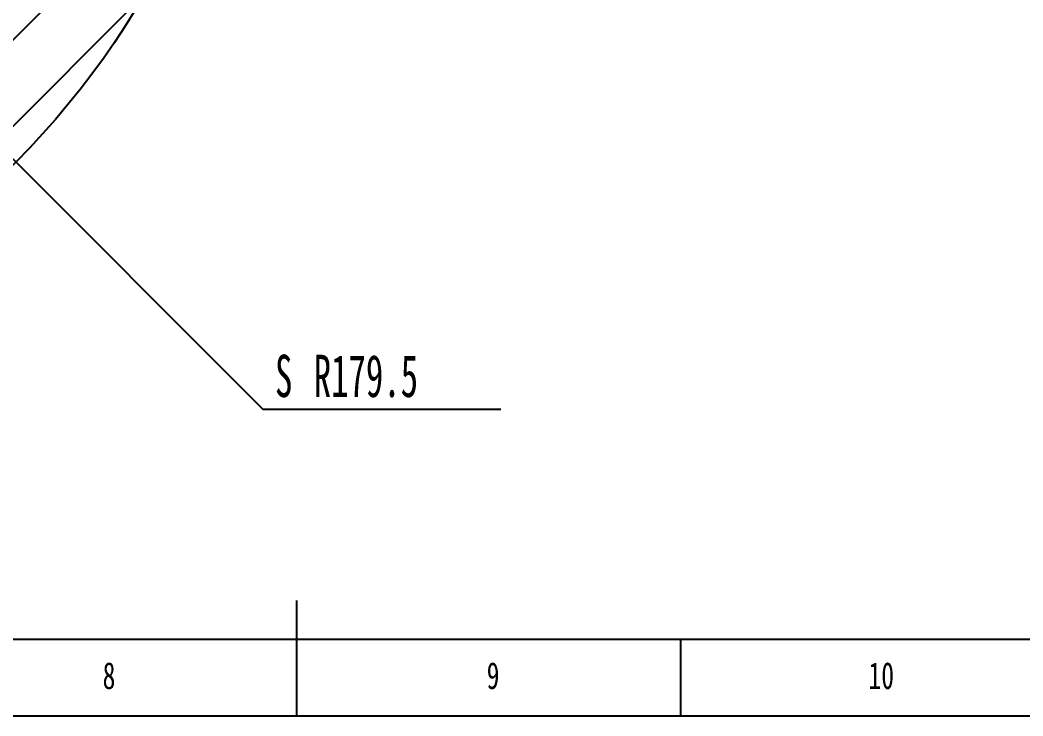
# Model space of a CAD drawing. Header units: millimetres. Extents: x 0 to 841, y 0 to 594.
# Drawn here: x 392 to 522.5, y 0 to 90.5 of the extents above; entities that cross this region are included whole.
import ezdxf

# ---------------------------------------------------------------- set-up
doc = ezdxf.new("R2010")
doc.units = ezdxf.units.MM
doc.layers.add('10', color=7, linetype='Continuous')
doc.layers.add('5', color=7, linetype='Continuous')
doc.layers.add('细线层', color=7, linetype='Continuous', lineweight=25)
doc.styles.add('SLDTEXTSTYLE4', font='TXT', dxfattribs={"width": 0.7})
doc.styles.add('SLDTEXTSTYLE5', font='TXT', dxfattribs={"width": 0.605})
doc.dimstyles.new('SLDDIMSTYLE4', dxfattribs={"dimtxt": 5.5, "dimasz": 4.08, "dimexe": 0, "dimexo": 0.0625, "dimgap": 1.375, "dimtad": 0, "dimtih": 1, "dimtoh": 1, "dimdec": 1, "dimlfac": 4, "dimrnd": 1e-09, "dimzin": 12, "dimdsep": 46, "dimtxsty": 'SLDTEXTSTYLE5', "dimsah": 1, "dimcen": 0, "dimadec": 0, "dimazin": 3, "dimtfac": 1, "dimtdec": 1, "dimtofl": 0, "dimtmove": 0, "dimatfit": 3, "dimfxl": 0, "dimfrac": 2, "dimtolj": 1, "dimtzin": 12, "dimarcsym": 0})

# ---------------------------------------------------------------- blocks, each defined once
blk = doc.blocks.new('_D_9')
at = {"layer": '细线层'}
for p, q in [((317.08, 146.39), (348.81, 114.66)), ((348.81, 114.66), (423.57, 39.89)), ((423.57, 39.89), (454.56, 39.89))]:
    blk.add_line(p, q, dxfattribs=at)
blk.add_solid([(348.81, 114.66), (346.28, 117.9), (345.56, 117.18)], dxfattribs=at)
at = {"layer": '细线层', "char_height": 5.5, "attachment_point": 1, "style": 'SLDTEXTSTYLE5'}
for s, insert in [('S', (425.16, 46.98)), ('R179.5', (430.2, 46.98))]:
    blk.add_mtext(s, dxfattribs=dict(at, insert=insert))

msp = doc.modelspace()

# ---------------------------------------------------------------- hatches: boundary and pattern name
at = {"layer": '细线层'}
h = msp.add_hatch(dxfattribs=at)
h.set_pattern_fill('ANSI31', color=256, scale=2.5, style=0)
edge = h.paths.add_edge_path(flags=0)
edge.add_arc((317.077, 146.387), 105.125, 0, 360)
edge = h.paths.add_edge_path(flags=0)
edge.add_arc((317.077, 146.387), 44.875, 0, 360)

# ---------------------------------------------------------------- linework, layer by layer
at = {"layer": '5', "lineweight": 25}
msp.add_line((428, 0), (428, 15), dxfattribs=at)
at = {"layer": '5', "color": 7, "lineweight": 25}
msp.add_line((0, 10), (831, 10), dxfattribs=at)
at = {"layer": '5'}
msp.add_line((478, 0), (478, 10), dxfattribs=at)
at = {"layer": '5', "color": 7}
msp.add_line((0, 0), (841, 0), dxfattribs=at)
at = {"layer": '细线层'}
msp.add_circle((317.077, 146.387), 105.125, dxfattribs=at)
msp.add_circle((317.077, 146.387), 105.125, dxfattribs=at)
msp.add_circle((317.077, 146.387), 105.125, dxfattribs=at)

# ---------------------------------------------------------------- texts
at = {"layer": '10', "char_height": 3.5, "attachment_point": 2, "style": 'SLDTEXTSTYLE4'}
for s, insert in [('8', (403.547, 6.997)), ('9', (453.547, 6.997)), ('10', (504.089, 6.997))]:
    msp.add_mtext(s, dxfattribs=dict(at, insert=insert))

# ---------------------------------------------------------------- dimensions: what is measured, and where the dimension line sits
at = {"layer": '细线层'}
dim = msp.add_radius_dim(center=(317.077, 146.387), mpoint=(348.808, 114.656), text='S<>', dimstyle='SLDDIMSTYLE4', dxfattribs=at)
dim.commit()
dim.dimension.update_dxf_attribs({"geometry": '_D_9', "text_midpoint": (439.859, 44.114), "dimtype": 164})

doc.saveas('drawing.dxf')
